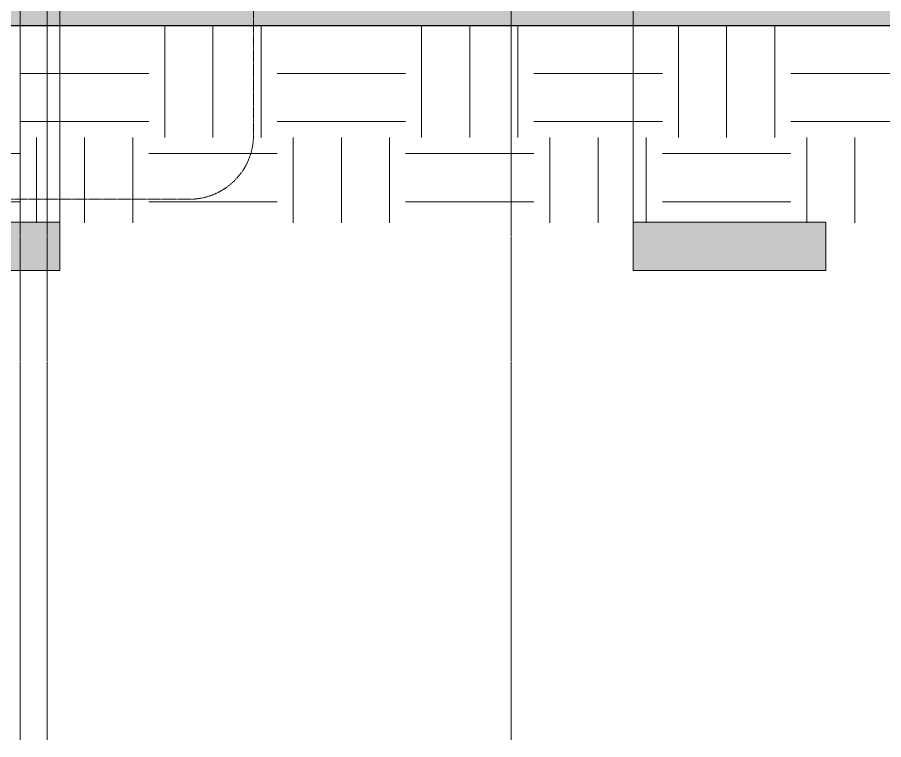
# Model space of a CAD drawing. Header units: inches. Extents: x 21380 to 98133, y -290 to 853.
# Drawn here: x 32713.9 to 33037.8, y -273.2 to -3 of the extents above; entities that cross this region are included whole.
import ezdxf

# ---------------------------------------------------------------- set-up
doc = ezdxf.new("R2010")
doc.units = ezdxf.units.IN
doc.header["$MEASUREMENT"] = 0
doc.linetypes.add('Dash Dot 3_16_', pattern=[0.3125, 0.1875, -0.0625, 0, -0.0625])
doc.linetypes.add('Grid Line 1_2_', pattern=[0.875, 0.5, -0.125, 0.125, -0.125])
for name, color, linetype, lineweight in [('A-ANNO-SYMB', 150, 'Continuous', 9), ('A-FLOR', 192, 'Continuous', 9), ('A-FLOR-PATT', 8, 'Continuous', 25), ('C-TOPO', 7, 'Continuous', 9), ('G-ANNO-SYMB', 111, 'Continuous', 9), ('S-GRID', 1, 'Continuous', 9)]:
    doc.layers.add(name, color=color, linetype=linetype, lineweight=lineweight)

# ---------------------------------------------------------------- blocks, each defined once
blk = doc.blocks.new('Struct_Xcel_Sports Complex_rvt-3-Building Section - North_South looking East _ Fitness Center')
at = {"layer": 'A-FLOR-PATT', "lineweight": 9}
h = blk.add_hatch(dxfattribs=at)
h.set_pattern_fill('FP_39', style=0, pattern_type=2)
h.set_pattern_definition([(50, (22011.01, 102), (55.0854, -4.8198), [5.76, -63.36]), (355, (22011.01, 102), (-10.6557, 57.7685), [4.608, -50.688]), (100.451, (22015.6, 101.6), (44.4295, 52.9487), [4.895, -53.848]), (46.184, (22011.01, 117.36), (81.9644, -12.712), [8.64, -95.04]), (96.636, (22017.84, 116.3), (71.7815, 74.8124), [7.343, -80.772]), (351.184, (22011.01, 117.36), (71.782, 74.8124), [6.912, -76.032]), (21, (22018.69, 113.52), (45.842, -30.9215), [5.76, -63.36]), (326, (22018.69, 113.52), (18.687, 55.6915), [4.608, -50.688]), (71.451, (22022.51, 110.943), (64.529, 24.77), [4.895, -53.848]), (37.5, (22011.012, 102), (0.9339, 25.5668), [2.534, -47.539, 2.534, -48.922, -50.88]), (37.5, (22011.012, 102), (0.9339, 25.5668), [-101.53, 2.534, -48.346]), (7.5, (22011.012, 102), (20.204, 30.2913), [2.534, -26.803, 2.534, -46.387, -19.392]), (7.5, (22011.012, 102), (20.204, 30.2913), [-78.259, 2.534, -16.858]), (327.5, (21993.885, 102), (40.9978, -1.7324), [2.534, -16.666, 2.534, -57.37, -79.488]), (327.5, (21993.885, 102), (40.9978, -1.7324), [-79.104, 2.534, -76.954]), (317.5, (21986.205, 102), (44.7889, 7.6878), [2.534, -22.426, 2.534, -37.248, -56.448]), (317.5, (21986.205, 102), (44.7889, 7.6878), [-64.742, 2.534, -53.914])])
h.paths.add_polyline_path([(21132.3, -6), (22790.8, -6), (22790.8, 0), (21132.3, 0), (21132.3, -1.69)], flags=0)
at = {"layer": 'A-FLOR', "color": 250, "lineweight": 25}
blk.add_line((21132.3, -6), (22790.8, -6), dxfattribs=at)
blk = doc.blocks.new('Section - 3_32_ x 3_8_-18514-Building Section - North_South looking East _ Fitness Center')
at = {"layer": 'G-ANNO-SYMB'}
blk.add_hatch(color=256, dxfattribs=at).paths.add_polyline_path([(22320.83, -79.66), (22248.83, -79.66), (22248.83, -97.66), (22320.83, -97.66)], flags=0)
for p, q in [((22248.83, -97.66), (22248.83, -79.66)), ((22248.83, -79.66), (22320.83, -79.66)), ((22320.83, -79.66), (22320.83, -97.66)), ((22320.83, -97.66), (22248.83, -97.66))]:
    blk.add_line(p, q, dxfattribs=at)

msp = doc.modelspace()

# ---------------------------------------------------------------- hatches: boundary and pattern name
at = {"layer": 'C-TOPO'}
h = msp.add_hatch(dxfattribs=at)
h.set_pattern_fill('FP_28', color=256, style=0, pattern_type=2)
h.set_pattern_definition([(0, (22011.01, 102), (48, 48), [48, -48]), (0, (22011.01, 120), (48, 48), [48, -48]), (0, (22011.01, 138), (48, 48), [48, -48]), (90, (22017.01, 144), (-48, 48), [48, -48]), (90, (22035.01, 144), (-48, 48), [48, -48]), (90, (22053.01, 144), (-48, 48), [48, -48])])
h.paths.add_polyline_path([(32614.83, -79.83), (33154.29, -79.83), (33154.29, -48), (33141.29, -48), (33141.29, -36), (33146.29, -36), (33146.29, -6), (31487.79, -6), (31487.79, -36), (31492.79, -36), (31492.79, -48), (31480.44, -48), (31480.44, -79.83), (32506.75, -79.83)], flags=0)

# ---------------------------------------------------------------- linework, layer by layer
at = {"layer": 'A-ANNO-SYMB', "linetype": 'Dash Dot 3_16_'}
for p, q in [((32802.21, -47.05), (32802.21, 367.76)), ((32649.14, -71.05), (32778.21, -71.05))]:
    msp.add_line(p, q, dxfattribs=at)
msp.add_arc((32778.21, -47.05), 24, 270, 0, dxfattribs=at)
at = {"layer": 'G-ANNO-SYMB'}
for p, q in [((32729.85, 545.16), (32729.85, -79.66)), ((32944.12, 545.16), (32944.12, -79.66))]:
    msp.add_line(p, q, dxfattribs=at)
at = {"layer": 'S-GRID', "linetype": 'Grid Line 1_2_'}
for p, q in [((32715.04, -273.16), (32715.04, 738.66)), ((32715.04, -273.16), (32715.04, 738.66)), ((32725.04, -273.16), (32725.04, 738.66)), ((32898.54, -273.16), (32898.54, 738.66)), ((32898.54, -273.16), (32898.54, 738.66))]:
    msp.add_line(p, q, dxfattribs=at)

# ---------------------------------------------------------------- block references
at = {"color": 90, "lineweight": 5}
msp.add_blockref('Struct_Xcel_Sports Complex_rvt-3-Building Section - North_South looking East _ Fitness Center', (10355.49, 0), dxfattribs=at)
at = {"layer": 'G-ANNO-SYMB', "extrusion": (0, 0, -1)}
msp.add_blockref('Section - 3_32_ x 3_8_-18514-Building Section - North_South looking East _ Fitness Center', (-54978.68, 0), dxfattribs=at)
at = {"layer": 'G-ANNO-SYMB'}
msp.add_blockref('Section - 3_32_ x 3_8_-18514-Building Section - North_South looking East _ Fitness Center', (10695.29, 0), dxfattribs=at)

doc.saveas('drawing.dxf')
